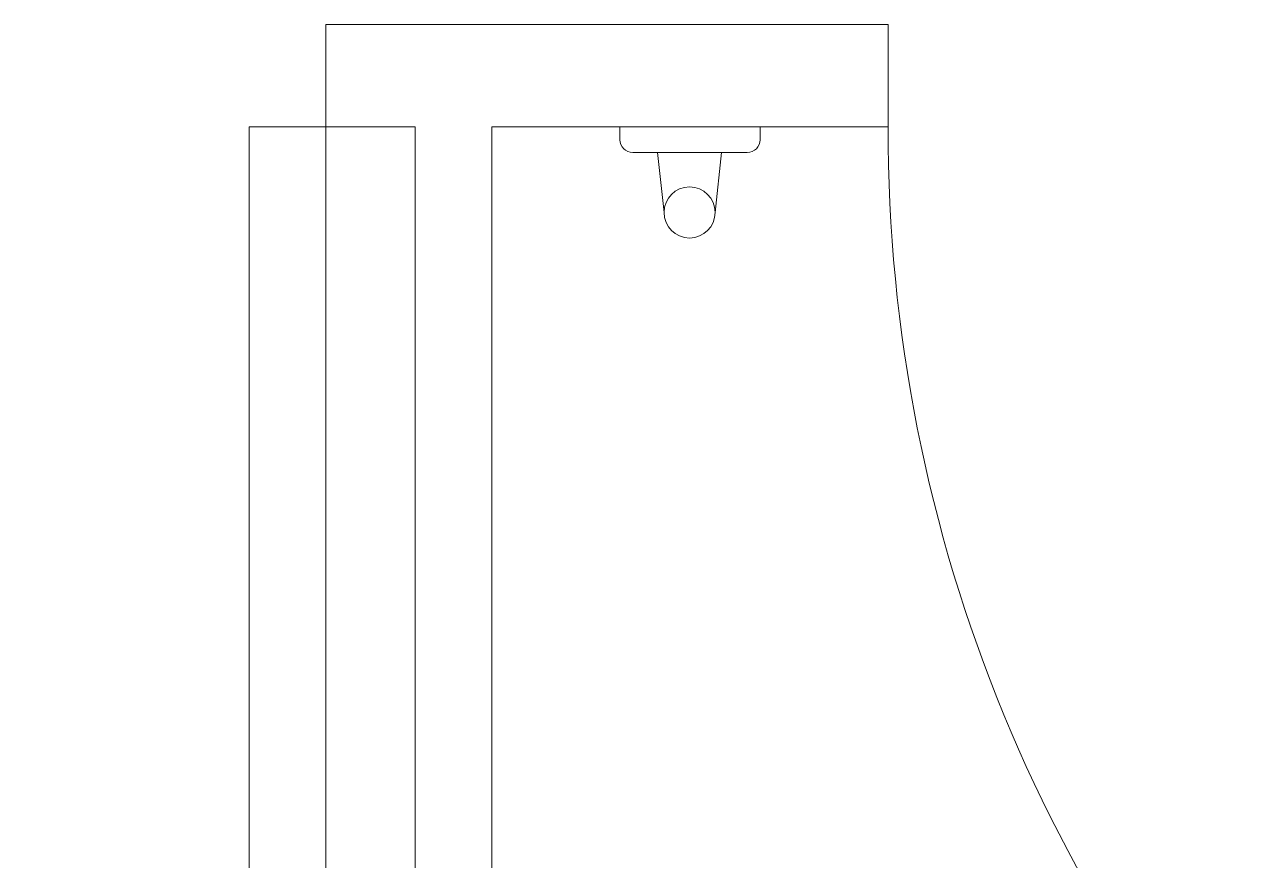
# Model space of a CAD drawing. Header units: millimetres. Extents: x 867 to 1330, y 209 to 507.
# Drawn here: x 1183.6029 to 1184.0851, y 448.3456 to 448.6725 of the extents above; entities that cross this region are included whole.
import ezdxf

# ---------------------------------------------------------------- set-up
doc = ezdxf.new("R2010")
doc.units = ezdxf.units.MM
doc.header["$LTSCALE"] = 5
doc.layers.add('I-ARQ', color=8, linetype='Continuous', lineweight=0)

msp = doc.modelspace()

# ---------------------------------------------------------------- linework, layer by layer
at = {"layer": 'I-ARQ'}
for p, q in [((1183.75566, 448.67254), (1183.72066, 448.67254)), ((1183.72066, 448.63254), (1183.72066, 448.67254)), ((1183.75566, 448.67254), (1183.78566, 448.67254)), ((1183.94066, 448.67254), (1183.78566, 448.67254)), ((1183.94066, 448.63254), (1183.94066, 448.67254)), ((1183.75566, 448.63254), (1183.69066, 448.63254)), ((1183.69066, 448.03254), (1183.69066, 448.63254)), ((1183.69066, 448.63254), (1183.72066, 448.63254)), ((1183.72066, 448.63254), (1183.72066, 448.03254)), ((1183.75566, 447.42254), (1183.75566, 448.63254)), ((1183.94066, 448.63254), (1183.78566, 448.63254)), ((1183.78566, 447.42254), (1183.78566, 448.63254)), ((1183.83575, 448.63254), (1183.83575, 448.62754)), ((1183.89058, 448.63254), (1183.83575, 448.63254)), ((1183.89058, 448.63254), (1183.89058, 448.62754)), ((1183.88558, 448.62254), (1183.84075, 448.62254)), ((1183.85046, 448.62254), (1183.85299, 448.59907)), ((1183.87552, 448.62254), (1183.87299, 448.59907))]:
    msp.add_line(p, q, dxfattribs=at)
msp.add_circle((1183.86299, 448.59907), 0.01, dxfattribs=at)
for centre, radius, start, end in [((1183.72066, 448.63254), 0.6, 180, 270), ((1184.54067, 448.63116), 0.6, 179.86817, 269.99989), ((1183.84075, 448.62754), 0.005, 180, 270), ((1183.88558, 448.62754), 0.005, 270, 0)]:
    msp.add_arc(centre, radius, start, end, dxfattribs=at)

doc.saveas('drawing.dxf')
